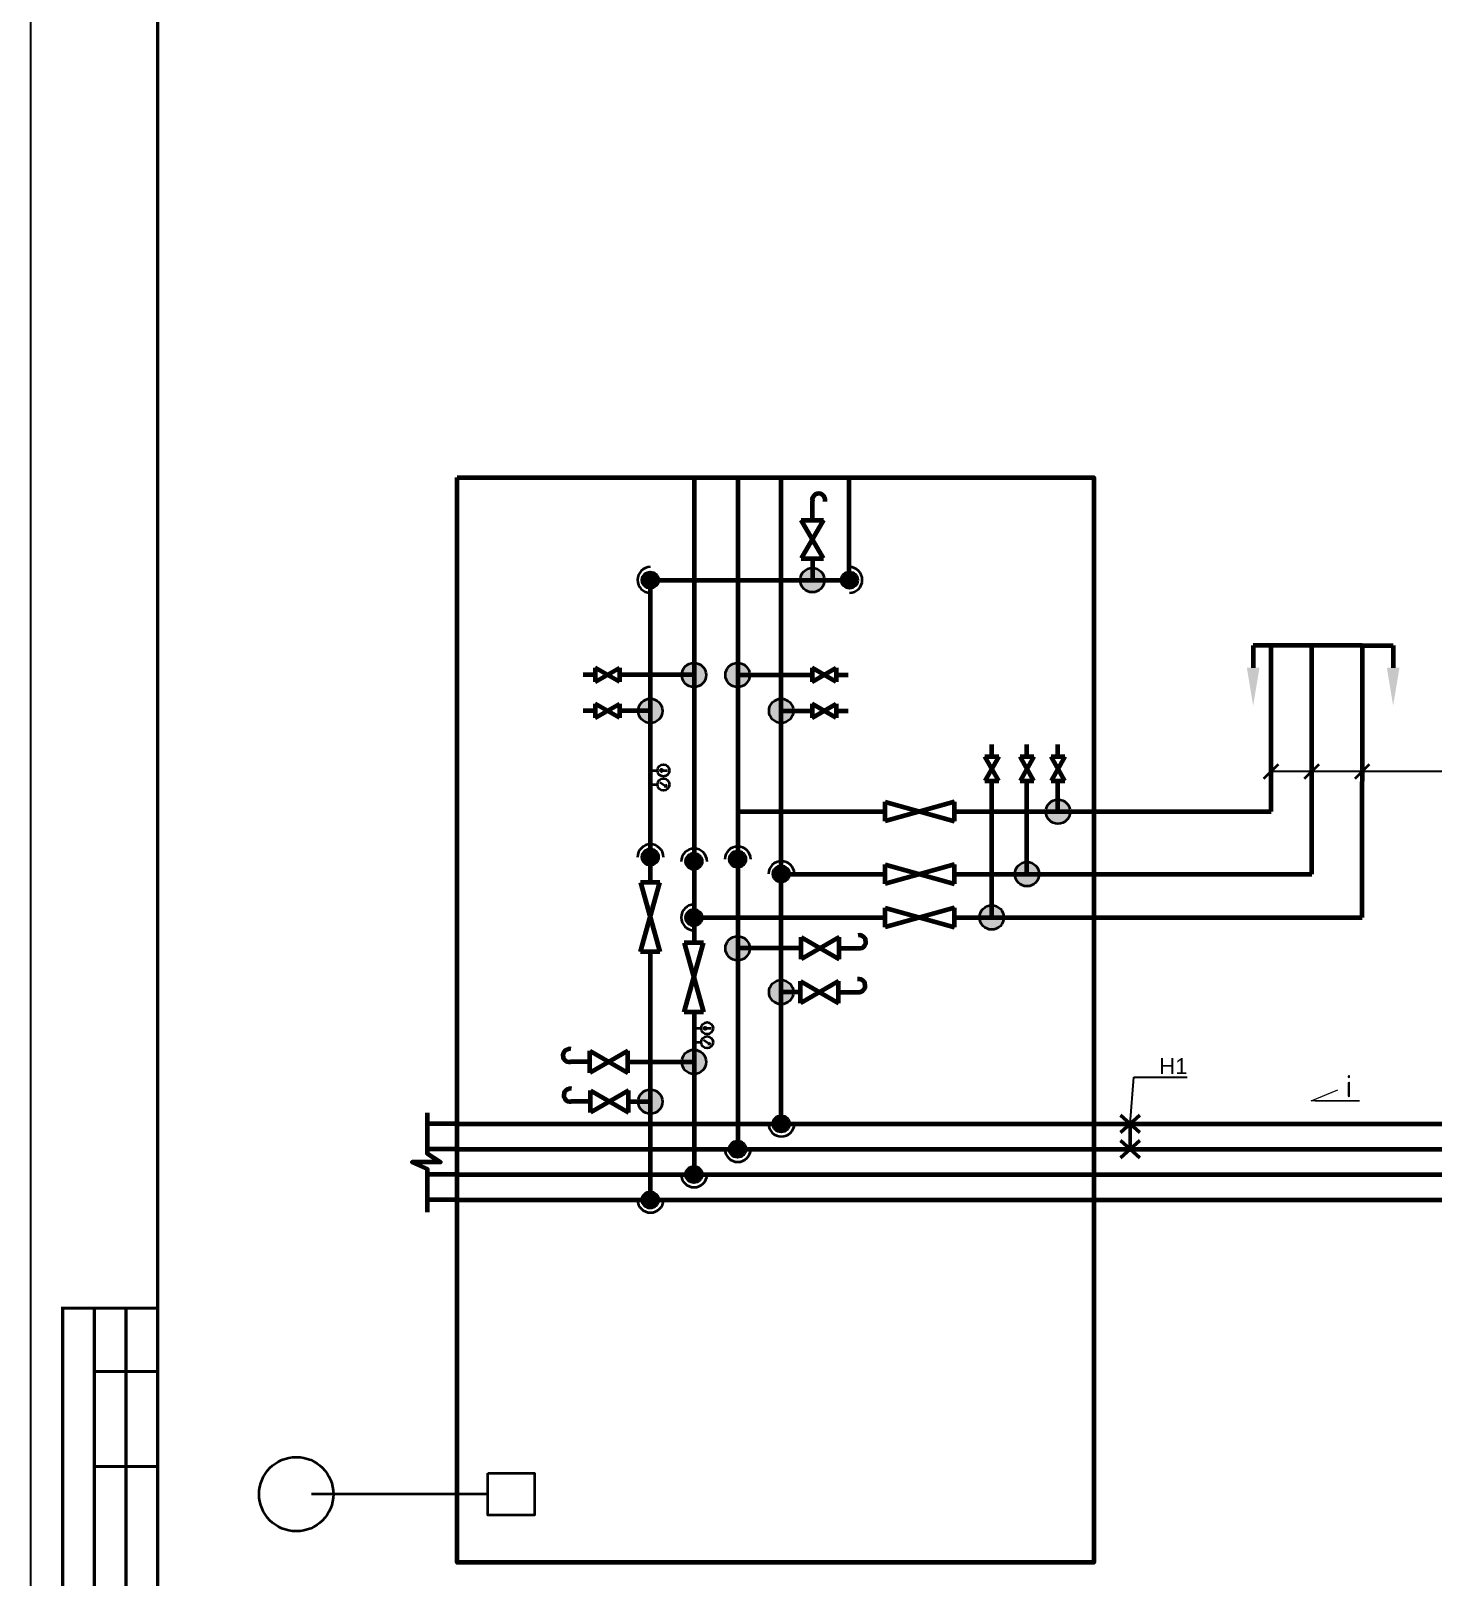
# Model space of a CAD drawing. Header units: millimetres. Extents: x 1990 to 8783, y 397 to 3825.
# Drawn here: x 2859 to 3080.2, y 1287.4 to 1531.3 of the extents above; entities that cross this region are included whole.
import ezdxf
from ezdxf import colors
from ezdxf.entities.mleader import LeaderData, LeaderLine
from ezdxf.enums import TextEntityAlignment as Align
from ezdxf.math import Vec2, Vec3

# ---------------------------------------------------------------- set-up
doc = ezdxf.new("R2010")
doc.units = ezdxf.units.MM
for name, color, linetype, lineweight in [('7 тонкие', 7, 'Continuous', 20), ('Объекты проект.', 1, 'Continuous', 80), ('Размер 3.5', 250, 'Continuous', 35), ('Размерный', 4, 'Continuous', 30), ('Размеры на чертеже', 250, 'Continuous', 25)]:
    doc.layers.add(name, color=color, linetype=linetype, lineweight=lineweight)
doc.styles.add('-ISOCPEUR-', font='isocpeur.ttf')
doc.styles.get("Standard").update_dxf_attribs({"font": 'arial.ttf'})
pattern_1 = [(0, (-263.652, -82.413), (0, 6.985), [5.08, -1.905]), (90, (-263.652, -82.413), (-6.985, 4e-16), [5.08, -1.905])]

# ---------------------------------------------------------------- blocks, each defined once
blk = doc.blocks.new('*U369')
blk.add_lwpolyline([(0, 123), (594, 123), (594, -297), (0, -297)], close=True)
at = {"const_width": 0.5}
blk.add_lwpolyline([(20, 118), (589, 118), (589, -292), (20, -292)], close=True, dxfattribs=at)
for points in [[(20, -207), (5, -207), (5, -142), (20, -142)], [(10, -142), (10, -207)], [(15, -142), (15, -207)], [(10, -152), (20, -152)], [(10, -167), (20, -167)]]:
    blk.add_lwpolyline(points, dxfattribs=at)
blk.add_attdef('РАЗРАБОТАЛ', text='', height=2.5).set_placement((424.5, -264.22), align=Align.MIDDLE_LEFT)
at = {"flags": 8}
for tag, height, p in [('ДАТА', 2.5, (464.07, -264.4)), ('ЛИСТ', 3, (560.39, -271.92)), ('ЛИСТОВ', 3, (577.89, -271.92))]:
    blk.add_attdef(tag, text='', height=height, dxfattribs=at).set_placement(p, align=Align.MIDDLE_CENTER)
blk.add_attdef('ПРОВЕРИЛ', (424.75, -270.73), '', height=2.5)
at = {"lineweight": 30, "flags": 104}
for tag, p in [('ТЕПЛОВЫЕ_СЕТИ', (504, -269.5)), ('ИМЯ_ЧЕРТЕЖА', (504, -284.5))]:
    blk.add_attdef(tag, text='', height=3, dxfattribs=at).set_placement(p, align=Align.MIDDLE_CENTER)
at = {"style": '-ISOCPEUR-', "flags": 8}
blk.add_attdef('ФОРМАТ', text='', height=3, dxfattribs=at).set_placement((554.97, -294.75), align=Align.MIDDLE_CENTER)
blk = doc.blocks.new('_None')

msp = doc.modelspace()

# ---------------------------------------------------------------- hatches: boundary and pattern name
at = {"lineweight": 60, "true_color": 0xff00ff}
h = msp.add_hatch(color=6, dxfattribs=at)
h.dxf.hatch_style = 1
h.paths.add_polyline_path([(2956.711, 1445.994, -0.0063426), (2956.744, 1445.994), (2956.744, 1443.378, -0.0063426), (2956.711, 1443.378, -1)])
h.paths.add_polyline_path([(2958.019, 1444.686), (2956.744, 1444.686), (2956.744, 1445.994, -0.4068022)])
h.paths.add_polyline_path([(2958.019, 1444.686, -0.4068022), (2956.744, 1443.378), (2956.744, 1444.686)])
at = {"lineweight": 35}
h = msp.add_hatch(color=256, dxfattribs=at)
h.dxf.hatch_style = 1
h.paths.add_polyline_path([(2980.364, 1444.686, -0.4142136), (2982.283, 1446.605, -0.4142136), (2984.202, 1444.686)])
h.paths.add_polyline_path([(2980.364, 1444.686), (2984.202, 1444.686, -0.4142136), (2982.283, 1442.767, -0.4142136)])
at = {"lineweight": 60, "true_color": 0xff00ff}
h = msp.add_hatch(color=6, dxfattribs=at)
h.dxf.hatch_style = 1
h.paths.add_polyline_path([(2988.15, 1445.994, 0.0063426), (2988.117, 1445.994), (2988.117, 1443.378, 0.0063426), (2988.15, 1443.378, 1)])
h.paths.add_polyline_path([(2986.842, 1444.686), (2988.117, 1444.686), (2988.117, 1445.994, 0.4068022)])
h.paths.add_polyline_path([(2986.842, 1444.686, 0.4068022), (2988.117, 1443.378), (2988.117, 1444.686)])
at = {"lineweight": 35}
h = msp.add_hatch(color=256, dxfattribs=at)
h.dxf.hatch_style = 1
h.paths.add_polyline_path([(2963.598, 1427.805, -0.4142136), (2961.679, 1429.724, -0.4142136), (2963.598, 1431.643)])
h.paths.add_polyline_path([(2963.598, 1427.805), (2963.598, 1431.643, -0.4142136), (2965.517, 1429.724, -0.4142136)])
h = msp.add_hatch(color=256, dxfattribs=at)
h.dxf.hatch_style = 1
h.paths.add_polyline_path([(2970.484, 1427.805, 0.4142136), (2972.403, 1429.724, 0.4142136), (2970.484, 1431.643)])
h.paths.add_polyline_path([(2970.484, 1427.805), (2970.484, 1431.643, 0.4142136), (2968.565, 1429.724, 0.4142136)])
h = msp.add_hatch(color=256, dxfattribs=at)
h.dxf.hatch_style = 1
h.paths.add_polyline_path([(2956.712, 1422.132, -0.4142136), (2954.794, 1424.051, -0.4142136), (2956.712, 1425.97)])
h.paths.add_polyline_path([(2956.712, 1422.132), (2956.712, 1425.97, -0.4142136), (2958.631, 1424.051, -0.4142136)])
h = msp.add_hatch(color=256, dxfattribs=at)
h.dxf.hatch_style = 1
h.paths.add_polyline_path([(2977.37, 1422.132, 0.4142136), (2979.289, 1424.051, 0.4142136), (2977.37, 1425.97)])
h.paths.add_polyline_path([(2977.37, 1422.132), (2977.37, 1425.97, 0.4142136), (2975.451, 1424.051, 0.4142136)])
h = msp.add_hatch(color=256, dxfattribs=at)
h.dxf.hatch_style = 1
h.paths.add_polyline_path([(2958.302, 1414.65, 1), (2958.686, 1414.65, 1)])
h = msp.add_hatch(color=256, dxfattribs=at)
h.dxf.hatch_style = 1
h.paths.add_polyline_path([(3022.964, 1408.158, 0.4142136), (3021.045, 1410.077, 0.4142136), (3019.126, 1408.158)])
h.paths.add_polyline_path([(3022.964, 1408.158), (3019.126, 1408.158, 0.4142136), (3021.045, 1406.239, 0.4142136)])
at = {"lineweight": 60, "true_color": 0xff00ff}
h = msp.add_hatch(color=6, dxfattribs=at)
h.dxf.hatch_style = 1
h.paths.add_polyline_path([(2958.021, 1400.985, -0.0063426), (2958.02, 1400.952), (2955.405, 1400.952, -0.0063426), (2955.404, 1400.985, -1)])
h.paths.add_polyline_path([(2956.712, 1399.677), (2956.712, 1400.952), (2958.02, 1400.952, -0.4068022)])
h.paths.add_polyline_path([(2956.712, 1399.677, -0.4068022), (2955.405, 1400.952), (2956.712, 1400.952)])
at = {"lineweight": 60}
h = msp.add_hatch(color=4, dxfattribs=at)
h.dxf.hatch_style = 1
h.paths.add_polyline_path([(2964.906, 1400.311, -0.0063426), (2964.906, 1400.278), (2962.29, 1400.278, -0.0063426), (2962.29, 1400.311, -1)])
h.paths.add_polyline_path([(2963.598, 1399.003), (2963.598, 1400.278), (2964.906, 1400.278, -0.4068022)])
h.paths.add_polyline_path([(2963.598, 1399.003, -0.4068022), (2962.29, 1400.278), (2963.598, 1400.278)])
at = {"lineweight": 35}
h = msp.add_hatch(color=5, dxfattribs=at)
h.dxf.hatch_style = 1
h.paths.add_polyline_path([(2971.792, 1400.655, -0.0063426), (2971.792, 1400.622), (2969.176, 1400.622, -0.0063426), (2969.176, 1400.655, -1)])
h.paths.add_polyline_path([(2970.484, 1399.347), (2970.484, 1400.622), (2971.792, 1400.622, -0.4068022)])
h.paths.add_polyline_path([(2970.484, 1399.347, -0.4068022), (2969.176, 1400.622), (2970.484, 1400.622)])
h = msp.add_hatch(color=256, dxfattribs=at)
h.dxf.hatch_style = 1
h.paths.add_polyline_path([(3018.071, 1398.298, 0.4142136), (3016.152, 1400.217, 0.4142136), (3014.233, 1398.298)])
h.paths.add_polyline_path([(3018.071, 1398.298), (3014.233, 1398.298, 0.4142136), (3016.152, 1396.379, 0.4142136)])
h = msp.add_hatch(color=256, dxfattribs=at)
h.dxf.hatch_style = 1
h.paths.add_polyline_path([(3012.51, 1391.462, 0.4142136), (3010.591, 1393.381, 0.4142136), (3008.672, 1391.462)])
h.paths.add_polyline_path([(3012.51, 1391.462), (3008.672, 1391.462, 0.4142136), (3010.591, 1389.544, 0.4142136)])
at = {"lineweight": 60}
h = msp.add_hatch(color=4, dxfattribs=at)
h.dxf.hatch_style = 1
h.paths.add_polyline_path([(2963.598, 1392.739, -0.0063426), (2963.631, 1392.739), (2963.631, 1390.123, -0.0063426), (2963.598, 1390.123, -1)])
h.paths.add_polyline_path([(2964.906, 1391.431), (2963.631, 1391.431), (2963.631, 1392.739, -0.4068022)])
h.paths.add_polyline_path([(2964.906, 1391.431, -0.4068022), (2963.631, 1390.123), (2963.631, 1391.431)])
at = {"lineweight": 35}
h = msp.add_hatch(color=256, dxfattribs=at)
h.dxf.hatch_style = 1
h.paths.add_polyline_path([(2970.484, 1384.673, -0.4142136), (2968.565, 1386.592, -0.4142136), (2970.484, 1388.511)])
h.paths.add_polyline_path([(2970.484, 1384.673), (2970.484, 1388.511, -0.4142136), (2972.403, 1386.592, -0.4142136)])
h = msp.add_hatch(color=256, dxfattribs=at)
h.dxf.hatch_style = 1
h.paths.add_polyline_path([(2977.37, 1377.76, -0.4142136), (2975.451, 1379.679, -0.4142136), (2977.37, 1381.598)])
h.paths.add_polyline_path([(2977.37, 1377.76), (2977.37, 1381.598, -0.4142136), (2979.289, 1379.679, -0.4142136)])
h = msp.add_hatch(color=256, dxfattribs=at)
h.dxf.hatch_style = 1
h.paths.add_polyline_path([(2965.188, 1373.973, 1), (2965.572, 1373.973, 1)])
h = msp.add_hatch(color=256, dxfattribs=at)
h.dxf.hatch_style = 1
h.paths.add_polyline_path([(2963.598, 1366.745, -0.4142136), (2961.679, 1368.664, -0.4142136), (2963.598, 1370.583)])
h.paths.add_polyline_path([(2963.598, 1366.745), (2963.598, 1370.583, -0.4142136), (2965.517, 1368.664, -0.4142136)])
h = msp.add_hatch(color=256, dxfattribs=at)
h.dxf.hatch_style = 1
h.paths.add_polyline_path([(2956.712, 1360.477, -0.4142136), (2954.794, 1362.396, -0.4142136), (2956.712, 1364.315)])
h.paths.add_polyline_path([(2956.712, 1360.477), (2956.712, 1364.315, -0.4142136), (2958.631, 1362.396, -0.4142136)])
h = msp.add_hatch(dxfattribs=at)
h.set_pattern_fill('ANGLE', color=1)
h.set_pattern_definition(pattern_1)
h.paths.add_polyline_path([(3047.314, 1358.845), (3049.931, 1358.845, 1)])
h.paths.add_polyline_path([(3049.931, 1358.845), (3048.623, 1358.845), (3048.623, 1357.537, 0.4142136)])
h.paths.add_polyline_path([(3048.623, 1358.845), (3047.314, 1358.845, 0.4142136), (3048.623, 1357.537)])
h = msp.add_hatch(color=5, dxfattribs=at)
h.dxf.hatch_style = 1
h.paths.add_polyline_path([(2971.792, 1354.891, 0.0063426), (2971.792, 1354.924), (2969.176, 1354.924, 0.0063426), (2969.176, 1354.891, 1)])
h.paths.add_polyline_path([(2970.484, 1356.199), (2970.484, 1354.924), (2971.792, 1354.924, 0.4068022)])
h.paths.add_polyline_path([(2970.484, 1356.199, 0.4068022), (2969.176, 1354.924), (2970.484, 1354.924)])
at = {"lineweight": 60}
h = msp.add_hatch(color=4, dxfattribs=at)
h.dxf.hatch_style = 1
h.paths.add_polyline_path([(2964.906, 1350.891, 0.0063426), (2964.906, 1350.924), (2962.29, 1350.924, 0.0063426), (2962.29, 1350.891, 1)])
h.paths.add_polyline_path([(2963.598, 1352.199), (2963.598, 1350.924), (2964.906, 1350.924, 0.4068022)])
h.paths.add_polyline_path([(2963.598, 1352.199, 0.4068022), (2962.29, 1350.924), (2963.598, 1350.924)])
at = {"lineweight": 60, "true_color": 0xff00ff}
h = msp.add_hatch(color=6, dxfattribs=at)
h.dxf.hatch_style = 1
h.paths.add_polyline_path([(2958.021, 1346.891, 0.0063426), (2958.02, 1346.924), (2955.405, 1346.924, 0.0063426), (2955.404, 1346.891, 1)])
h.paths.add_polyline_path([(2956.712, 1348.199), (2956.712, 1346.924), (2958.02, 1346.924, 0.4068022)])
h.paths.add_polyline_path([(2956.712, 1348.199, 0.4068022), (2955.405, 1346.924), (2956.712, 1346.924)])
at = {"layer": 'Объекты проект.'}
h = msp.add_hatch(color=1, dxfattribs=at)
h.dxf.hatch_style = 1
h.paths.add_polyline_path([(2978.678, 1398.332, -0.0063426), (2978.678, 1398.298), (2976.062, 1398.298, -0.0063426), (2976.062, 1398.332, -1)])
h.paths.add_polyline_path([(2977.37, 1397.023), (2977.37, 1398.298), (2978.678, 1398.298, -0.4068022)])
h.paths.add_polyline_path([(2977.37, 1397.023, -0.4068022), (2976.062, 1398.298), (2977.37, 1398.298)])
h = msp.add_hatch(color=1, dxfattribs=at)
h.dxf.hatch_style = 1
h.paths.add_polyline_path([(2978.678, 1358.891, 0.0063426), (2978.678, 1358.924), (2976.062, 1358.924, 0.0063426), (2976.062, 1358.891, 1)])
h.paths.add_polyline_path([(2977.37, 1360.199), (2977.37, 1358.924), (2978.678, 1358.924, 0.4068022)])
h.paths.add_polyline_path([(2977.37, 1360.199, 0.4068022), (2976.062, 1358.924), (2977.37, 1358.924)])
h = msp.add_hatch(dxfattribs=at)
h.set_pattern_fill('ANGLE', color=5)
h.set_pattern_definition(pattern_1)
h.paths.add_polyline_path([(3043.314, 1354.845), (3045.931, 1354.845, 1)])
h.paths.add_polyline_path([(3045.931, 1354.845), (3044.623, 1354.845), (3044.623, 1353.537, 0.4142136)])
h.paths.add_polyline_path([(3044.623, 1354.845), (3043.314, 1354.845, 0.4142136), (3044.623, 1353.537)])
h = msp.add_hatch(dxfattribs=at)
h.set_pattern_fill('ANGLE', color=6)
h.set_pattern_definition(pattern_1)
h.paths.add_polyline_path([(3035.314, 1346.845), (3037.931, 1346.845, 1)])
h.paths.add_polyline_path([(3037.931, 1346.845), (3036.623, 1346.845), (3036.623, 1345.537, 0.4142136)])
h.paths.add_polyline_path([(3036.623, 1346.845), (3035.314, 1346.845, 0.4142136), (3036.623, 1345.537)])

# ---------------------------------------------------------------- linework, layer by layer
at = {"color": 4, "lineweight": 60}
for p, q in [((2963.629, 1460.862), (2963.629, 1387.46)), ((3069.05, 1391.462), (3069.069, 1434.363)), ((2963.631, 1391.462), (2993.777, 1391.462)), ((3004.716, 1391.462), (3023.421, 1391.462)), ((3023.421, 1391.462), (3069.05, 1391.462)), ((2963.629, 1382.102), (2963.629, 1381.877)), ((2963.629, 1376.52), (2963.629, 1350.924)), ((2926.264, 1350.891), (3130.048, 1350.891))]:
    msp.add_line(p, q, dxfattribs=at)
at = {"color": 5, "lineweight": 60}
for p, q in [((2970.515, 1460.862), (2970.515, 1354.924)), ((3054.683, 1408.158), (3054.679, 1434.357)), ((2970.515, 1408.158), (2993.777, 1408.158)), ((3004.716, 1408.158), (3023.421, 1408.158)), ((3023.421, 1408.158), (3054.683, 1408.158)), ((2926.264, 1354.891), (3134.048, 1354.891))]:
    msp.add_line(p, q, dxfattribs=at)
at = {"color": 1, "lineweight": 60}
for p, q in [((2977.37, 1399.29), (2977.37, 1460.862)), ((3061.101, 1398.298), (3061.096, 1434.359)), ((2977.37, 1358.891), (2977.37, 1399.29)), ((2977.401, 1398.298), (2993.777, 1398.298)), ((3004.716, 1398.298), (3023.421, 1398.298)), ((3023.421, 1398.298), (3061.101, 1398.298)), ((2926.264, 1358.891), (3138.048, 1358.891))]:
    msp.add_line(p, q, dxfattribs=at)
at = {"color": 6, "lineweight": 60, "true_color": 0xff00ff}
for p, q in [((2988.117, 1444.717), (2988.117, 1460.862)), ((2956.711, 1444.686), (2988.117, 1444.686)), ((2956.712, 1444.686), (2956.712, 1396.993)), ((2956.712, 1386.053), (2956.712, 1346.891))]:
    msp.add_line(p, q, dxfattribs=at)
at = {"lineweight": 60}
for p, q in [((2982.283, 1454.135), (2982.283, 1457.147)), ((2980.542, 1454.135), (2984.024, 1454.135)), ((2984.024, 1454.135), (2980.542, 1448.117)), ((2984.024, 1448.117), (2980.542, 1454.135)), ((2980.542, 1448.117), (2984.024, 1448.117)), ((2982.283, 1448.117), (2982.283, 1444.686)), ((3069.05, 1434.363), (3051.838, 1434.355)), ((3051.838, 1434.355), (3051.839, 1430.862)), ((3069.05, 1434.363), (3073.932, 1434.361)), ((3073.932, 1434.355), (3073.931, 1430.862)), ((2948.034, 1429.724), (2946.132, 1429.724)), ((2948.034, 1430.824), (2948.034, 1428.624)), ((2948.034, 1428.624), (2951.836, 1430.824)), ((2951.836, 1428.624), (2948.034, 1430.824)), ((2951.836, 1430.824), (2951.836, 1428.624)), ((2963.598, 1429.724), (2951.836, 1429.724)), ((2970.484, 1429.724), (2982.247, 1429.724)), ((2982.247, 1430.824), (2982.247, 1428.624)), ((2986.048, 1428.624), (2982.247, 1430.824)), ((2982.247, 1428.624), (2986.048, 1430.824)), ((2986.048, 1430.824), (2986.048, 1428.624)), ((2986.048, 1429.724), (2987.95, 1429.724)), ((2948.034, 1425.151), (2948.034, 1422.951)), ((2948.034, 1422.951), (2951.836, 1425.151)), ((2951.836, 1422.951), (2948.034, 1425.151)), ((2951.836, 1425.151), (2951.836, 1422.951)), ((2982.247, 1425.151), (2982.247, 1422.951)), ((2986.048, 1422.951), (2982.247, 1425.151)), ((2982.247, 1422.951), (2986.048, 1425.151)), ((2986.048, 1425.151), (2986.048, 1422.951)), ((2948.034, 1424.051), (2946.132, 1424.051)), ((2956.712, 1424.051), (2951.836, 1424.051)), ((2977.37, 1424.051), (2982.247, 1424.051)), ((2986.048, 1424.051), (2987.95, 1424.051)), ((3010.591, 1416.836), (3010.591, 1418.738)), ((3016.152, 1416.836), (3016.152, 1418.738)), ((3021.045, 1416.836), (3021.045, 1418.738)), ((3009.491, 1416.836), (3011.691, 1416.836)), ((3011.691, 1416.836), (3009.491, 1413.034)), ((3011.691, 1413.034), (3009.491, 1416.836)), ((3015.052, 1416.836), (3017.251, 1416.836)), ((3017.251, 1416.836), (3015.052, 1413.034)), ((3017.251, 1413.034), (3015.052, 1416.836)), ((3019.945, 1416.836), (3022.145, 1416.836)), ((3022.145, 1416.836), (3019.945, 1413.034)), ((3022.145, 1413.034), (3019.945, 1416.836)), ((3009.491, 1413.034), (3011.691, 1413.034)), ((3010.591, 1391.462), (3010.591, 1413.034)), ((3015.052, 1413.034), (3017.251, 1413.034)), ((3016.152, 1398.298), (3016.152, 1413.034)), ((3019.945, 1413.034), (3022.145, 1413.034)), ((3021.045, 1408.158), (3021.045, 1413.034)), ((2993.777, 1406.638), (2993.777, 1409.677)), ((2993.777, 1409.677), (3004.716, 1406.638)), ((3004.716, 1409.677), (2993.777, 1406.638)), ((3004.716, 1406.638), (3004.716, 1409.677)), ((2993.777, 1396.779), (2993.777, 1399.818)), ((2993.777, 1399.818), (3004.716, 1396.779)), ((3004.716, 1399.818), (2993.777, 1396.779)), ((3004.716, 1396.779), (3004.716, 1399.818)), ((2958.232, 1396.993), (2955.193, 1396.993)), ((2955.193, 1386.053), (2958.232, 1396.993)), ((2955.193, 1396.993), (2958.232, 1386.053)), ((2993.777, 1389.943), (2993.777, 1392.982)), ((2993.777, 1392.982), (3004.716, 1389.943)), ((3004.716, 1392.982), (2993.777, 1389.943)), ((3004.716, 1389.943), (3004.716, 1392.982)), ((2980.511, 1384.851), (2980.511, 1388.333)), ((2986.529, 1388.333), (2980.511, 1384.851)), ((2980.511, 1388.333), (2986.529, 1384.851)), ((2986.529, 1384.851), (2986.529, 1388.333)), ((2958.232, 1386.053), (2955.193, 1386.053)), ((2965.118, 1387.46), (2962.079, 1387.46)), ((2962.079, 1376.52), (2965.118, 1387.46)), ((2962.079, 1387.46), (2965.118, 1376.52)), ((2980.511, 1386.592), (2970.484, 1386.592)), ((2986.529, 1386.592), (2989.541, 1386.592)), ((2980.399, 1377.938), (2980.399, 1381.42)), ((2986.417, 1381.42), (2980.399, 1377.938)), ((2980.399, 1381.42), (2986.417, 1377.938)), ((2986.417, 1377.938), (2986.417, 1381.42)), ((2980.399, 1379.679), (2977.37, 1379.679)), ((2986.417, 1379.679), (2989.428, 1379.679)), ((2965.118, 1376.52), (2962.079, 1376.52)), ((2947.151, 1366.923), (2947.151, 1370.405)), ((2947.151, 1370.405), (2953.169, 1366.923)), ((2953.169, 1370.405), (2947.151, 1366.923)), ((2953.169, 1366.923), (2953.169, 1370.405)), ((2947.151, 1368.664), (2944.139, 1368.664)), ((2953.169, 1368.664), (2963.598, 1368.664)), ((2947.263, 1360.655), (2947.263, 1364.137)), ((2947.263, 1364.137), (2953.282, 1360.655)), ((2953.282, 1364.137), (2947.263, 1360.655)), ((2953.282, 1360.655), (2953.282, 1364.137)), ((2947.263, 1362.396), (2944.252, 1362.396)), ((2953.282, 1362.396), (2956.712, 1362.396))]:
    msp.add_line(p, q, dxfattribs=at)
at = {"color": 18, "lineweight": 35, "true_color": 0x000000}
for p, q in [((2956.712, 1414.65), (2957.838, 1414.65)), ((2958.205, 1412.796), (2959.343, 1412.075)), ((2958.494, 1414.65), (2959.447, 1414.65)), ((2956.712, 1412.436), (2957.838, 1412.436)), ((2959.343, 1412.075), (2958.935, 1412.145)), ((2959.343, 1412.075), (2959.106, 1412.414)), ((2963.598, 1373.973), (2964.724, 1373.973)), ((2965.38, 1373.973), (2966.333, 1373.973)), ((2963.598, 1371.759), (2964.724, 1371.759)), ((2965.091, 1372.12), (2966.228, 1371.398)), ((2966.228, 1371.398), (2965.821, 1371.468)), ((2966.228, 1371.398), (2965.991, 1371.737)), ((2931.091, 1300.454), (2903.259, 1300.454))]:
    msp.add_line(p, q, dxfattribs=at)
msp.add_line((3087.401, 1414.509), (3054.683, 1414.503))
at = {"lineweight": 50}
for p, q in [((3030.928, 1360.279), (3033.961, 1357.503)), ((3033.961, 1360.279), (3030.928, 1357.503)), ((3032.445, 1358.891), (3032.445, 1354.891)), ((3030.928, 1356.279), (3033.961, 1353.503)), ((3033.961, 1356.279), (3030.928, 1353.503))]:
    msp.add_line(p, q, dxfattribs=at)
at = {"color": 6, "lineweight": 60}
msp.add_line((2926.264, 1346.891), (3126.048, 1346.891), dxfattribs=at)
at = {"color": 18, "lineweight": 35, "true_color": 0x000000}
msp.add_lwpolyline([(2931.091, 1303.762), (2938.463, 1303.762), (2938.463, 1297.147), (2931.091, 1297.147)], close=True, dxfattribs=at)
for centre, radius in [((2956.711, 1444.686), 1.308), ((2982.283, 1444.686), 1.919), ((2988.15, 1444.686), 1.308), ((2963.598, 1429.724), 1.919), ((2970.484, 1429.724), 1.919), ((2956.712, 1424.051), 1.919), ((2977.37, 1424.051), 1.919), ((2958.784, 1414.65), 0.946), ((2958.784, 1412.436), 0.946), ((2958.494, 1414.65), 0.192), ((3021.045, 1408.158), 1.919), ((2956.712, 1400.985), 1.308), ((2963.598, 1400.311), 1.308), ((2970.484, 1400.655), 1.308), ((2977.37, 1398.332), 1.308), ((3016.152, 1398.298), 1.919), ((3010.591, 1391.462), 1.919), ((2963.598, 1391.431), 1.308), ((2970.484, 1386.592), 1.919), ((2977.37, 1379.679), 1.919), ((2965.67, 1373.973), 0.946), ((2965.38, 1373.973), 0.192), ((2965.67, 1371.759), 0.946), ((2963.598, 1368.664), 1.919), ((2956.712, 1362.396), 1.919), ((2977.37, 1358.891), 1.308), ((2970.484, 1354.891), 1.308), ((2963.598, 1350.891), 1.308), ((2956.712, 1346.891), 1.308), ((2900.852, 1300.454), 5.863)]:
    msp.add_circle(centre, radius, dxfattribs=at)
at = {"lineweight": 60}
for centre, start, end in [((2983.3, 1457.317), 347.94026, 189.52435), ((2989.712, 1387.609), 260.47565, 102.05974), ((2989.599, 1380.696), 260.47565, 102.05974), ((2943.969, 1369.681), 77.94026, 279.52435), ((2944.081, 1363.413), 77.94026, 279.52435)]:
    msp.add_arc(centre, 1.031, start, end, dxfattribs=at)
at = {"color": 18, "lineweight": 35, "true_color": 0x000000}
for centre, start, end in [((2956.744, 1444.717), 90.93023, 269.06977), ((2988.117, 1444.717), 270.93023, 89.06977), ((2956.744, 1400.952), 0.93023, 179.06977), ((2963.629, 1400.278), 0.93023, 179.06977), ((2970.515, 1400.622), 0.93023, 179.06977), ((2977.401, 1398.298), 0.93023, 179.06977), ((2963.631, 1391.462), 90.93023, 269.06977), ((2977.401, 1358.924), 180.93023, 359.06977), ((2970.515, 1354.924), 180.93023, 359.06977), ((2963.629, 1350.924), 180.93023, 359.06977), ((2956.744, 1346.924), 180.93023, 359.06977)]:
    msp.add_arc(centre, 2.044, start, end, dxfattribs=at)
at = {"lineweight": 60}
msp.add_solid([(3052.836, 1430.862), (3051.842, 1424.882), (3050.843, 1430.861)], dxfattribs=at)
at = {"layer": '7 тонкие', "lineweight": 60}
for p, q in [((2926.264, 1358.891), (2921.498, 1358.891)), ((2926.257, 1354.891), (2921.498, 1354.891)), ((2926.26, 1350.891), (2921.512, 1350.895)), ((2926.257, 1346.891), (2921.505, 1346.896))]:
    msp.add_line(p, q, dxfattribs=at)
msp.add_lwpolyline([(2926.264, 1460.862), (3026.688, 1460.862), (3026.688, 1289.675), (2926.264, 1289.675)], close=True, dxfattribs=at)
at = {"layer": '7 тонкие', "color": 7}
msp.add_lwpolyline([(3061.618, 1362.517), (3068.604, 1362.513), (3061.003, 1362.513), (3065.19, 1364.239)], dxfattribs=at)
at = {"layer": '7 тонкие', "lineweight": 60}
msp.add_lwpolyline([(2921.498, 1360.604), (2921.498, 1354.203), (2923.612, 1352.839), (2919.162, 1352.839), (2921.513, 1351.81), (2921.507, 1344.97)], dxfattribs=at)
at = {"layer": 'Размер 3.5'}
for p, q in [((3053.538, 1413.358), (3055.828, 1415.648)), ((3059.954, 1413.359), (3062.244, 1415.649)), ((3067.915, 1413.36), (3070.205, 1415.651))]:
    msp.add_line(p, q, dxfattribs=at)
at = {"layer": 'Размерный', "color": 7, "lineweight": 30}
msp.add_solid([(3072.934, 1430.862), (3073.928, 1424.882), (3074.927, 1430.861)], dxfattribs=at)

# ---------------------------------------------------------------- block references
at = {"layer": 'Размеры на чертеже', "lineweight": 90}
msp.add_blockref('*U369', (2858.986, 1471.816), dxfattribs=at)

# ---------------------------------------------------------------- texts
at = {"layer": 'Размерный', "color": 7, "style": '-ISOCPEUR-'}
msp.add_text('i', height=3.5, dxfattribs=at).set_placement((3066.39, 1363.078))

# ---------------------------------------------------------------- leaders
at = {"lineweight": 25}
ml = msp.add_multileader_mtext('Standard', dxfattribs=at)
ml.set_content('Н1', color=256)
ml.set_leader_properties()
ml.set_arrow_properties(name='NONE')
ml.build(insert=Vec2(0, 0))
ml.multileader.update_dxf_attribs({"text_left_attachment_type": 6, "text_right_attachment_type": 6, "dogleg_length": 2, "arrow_head_size": 2.5})
ctx = ml.context
ctx.base_point, ctx.char_height, ctx.arrow_head_size, ctx.plane_origin = Vec3(3035.026, 1366.255), 2.5, 2.5, Vec3(3032.445, 1358.891)
ctx.left_attachment, ctx.right_attachment = 6, 6
notes = []
notes.append((ctx, [(0, (1, 1, 0), (3033.026, 1366.255), (1, 0), 2, [(0, [(3032.445, 1358.891)], 0, [])])]))
ctx.mtext.insert, ctx.mtext.flow_direction = Vec3(3037.026, 1369.255), 5
for ctx, leaders in notes:
    for number, flags, end, landing, length, lines in leaders:
        leader = LeaderData()
        leader.index, (leader.has_last_leader_line, leader.has_dogleg_vector, leader.attachment_direction) = number, flags
        leader.last_leader_point, leader.dogleg_vector, leader.dogleg_length = Vec3(end), Vec3(landing), length
        for number, points, colour, breaks in lines:
            line = LeaderLine()
            line.index, line.vertices, line.color, line.breaks = number, Vec3.list(points), colors.encode_raw_color(colour), breaks
            leader.lines.append(line)
        ctx.leaders.append(leader)

doc.saveas('drawing.dxf')
